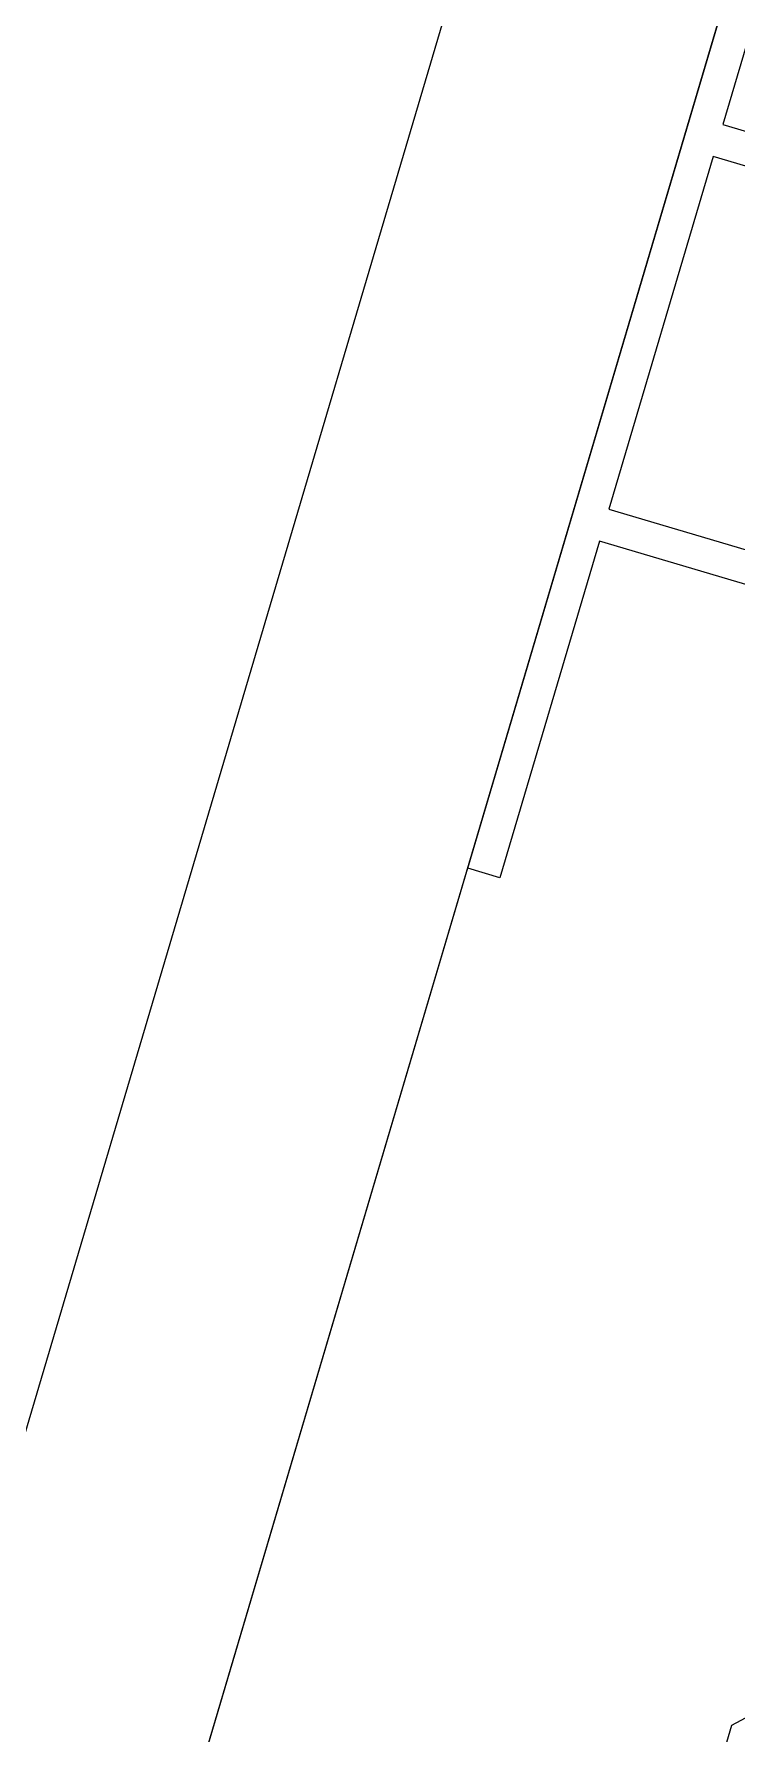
# Model space of a CAD drawing. Header units: millimetres. Extents: x 62878 to 70819, y -67946 to -61850.
# Drawn here: x 67518.75 to 67529.26, y -67092.64 to -67067.21 of the extents above; entities that cross this region are included whole.
import ezdxf

# ---------------------------------------------------------------- set-up
doc = ezdxf.new("R2010")
doc.units = ezdxf.units.MM
for name, color, linetype, lineweight in [('Dog_dos_yeni', 63, 'Continuous', 5), ('DOGRAMA', 171, 'Continuous', 0), ('DUV.ALÇ.-yeni', 20, 'Continuous', 25)]:
    doc.layers.add(name, color=color, linetype=linetype, lineweight=lineweight)
doc.layers.add('DOĞRAMA-yeni', color=40, linetype='Continuous')

msp = doc.modelspace()

# ---------------------------------------------------------------- linework, layer by layer
msp.add_lwpolyline([(68896.021, -63031.435), (69030.259, -63071.184), (69185.279, -62547.653), (68892.999, -62461.107, 1.044368), (68063.198, -62298.73, 0.204375), (63106.96, -62494.783, 0.353953), (62932.94, -62997.825), (63753.185, -65779.598), (64154.954, -67142.153), (65336.723, -66792.622), (65336.7, -66829.112), (65270.535, -66829.071, 0.626789), (65270.199, -67369.071), (65531.845, -67369.234, 0.926242), (66130.088, -67369.606), (66391.733, -67369.769, 0.626743), (66392.069, -66829.769), (66326.147, -66829.728), (66326.17, -66793.238), (67506.156, -67144.128), (68467.025, -63899.086), (68625.204, -63946.037), (68896.024, -63031.423)], format="xyb")
at = {"layer": 'Dog_dos_yeni'}
msp.add_lwpolyline([(67525.237, -67079.688), (67530.063, -67063.388), (67530.543, -67063.53), (67529.052, -67068.564), (67538.161, -67071.261), (67538.019, -67071.74), (67528.91, -67069.043), (67527.349, -67074.317), (67536.458, -67077.014), (67536.316, -67077.494), (67527.207, -67074.796), (67525.716, -67079.83), (67525.237, -67079.688)], close=True, dxfattribs=at)
at = {"layer": 'DOGRAMA', "lineweight": -2}
msp.add_lwpolyline([(66522.144, -66852.653), (67506.156, -67144.128), (68892.83, -62461.057)], dxfattribs=at)
at = {"layer": 'DOĞRAMA-yeni', "color": 122}
for p, q in [((67541.615, -67085.768), (67529.185, -67092.513)), ((67529.185, -67092.513), (67521.823, -67117.351))]:
    msp.add_line(p, q, dxfattribs=at)
at = {"layer": 'DUV.ALÇ.-yeni', "ltscale": 5}
msp.add_line((67507.291, -67126.39), (67658.913, -66614.261), dxfattribs=at)

doc.saveas('drawing.dxf')
